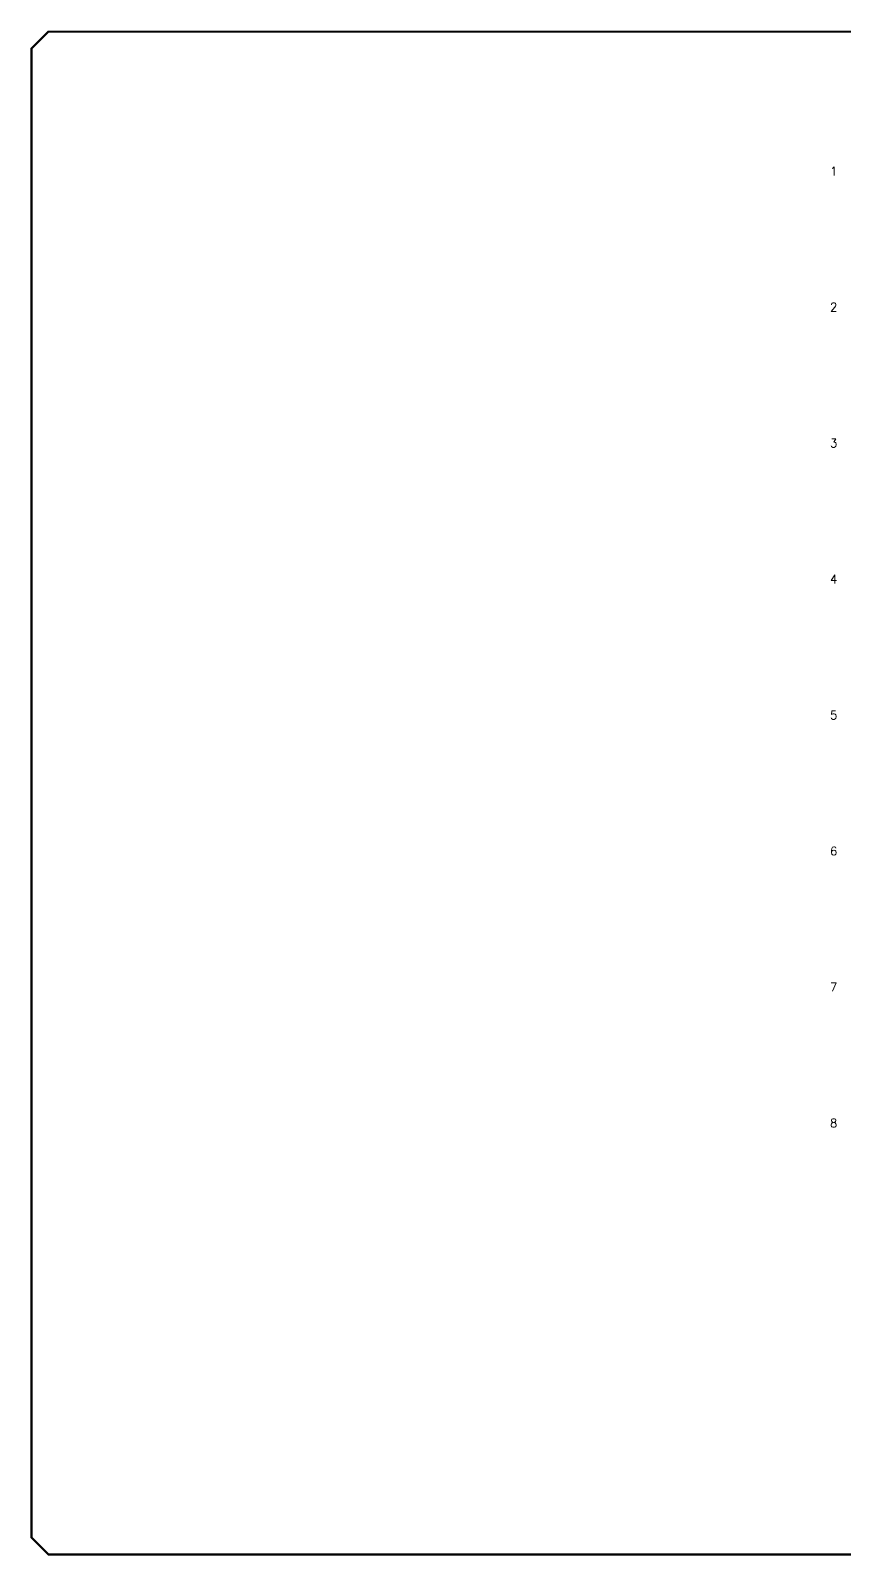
# Model space of a CAD drawing. Header units: inches. Extents: x 0 to 33.5, y 0 to 22.4.
# Drawn here: x 0.02 to 11.98, y 0.02 to 22.44 of the extents above; entities that cross this region are included whole.
import ezdxf
from ezdxf.enums import TextEntityAlignment as Align

# ---------------------------------------------------------------- set-up
doc = ezdxf.new("R2010")
doc.units = ezdxf.units.IN
doc.header["$MEASUREMENT"] = 0
doc.layers.add('TITLE', color=7, linetype='Continuous')
doc.styles.add('ITALIC', font='ITALIC')
doc.styles.add('SIMPLEX', font='SIMPLEX')
doc.styles.add('WD', font='romans.shx')

# ---------------------------------------------------------------- blocks, each defined once
blk = doc.blocks.new('NO_NUM_acade_title')
at = {"layer": 'TITLE', "const_width": 0.0312}
blk.add_lwpolyline([(30.594, 0.281), (30.594, 22.177), (30.344, 22.427), (0.281, 22.427), (0.031, 22.177), (0.031, 0.281), (0.281, 0.031), (30.344, 0.031)], close=True, dxfattribs=at)
at = {"layer": 'TITLE', "color": 1, "style": 'ITALIC'}
for tag, height, p in [('TITLE#1', 0.125, (32.156, 3.406)), ('TITLE#2', 0.125, (32.156, 3.204)), ('TITLE#3', 0.125, (32.156, 3.001)), ('TITLE#4', 0.125, (32.156, 2.799)), ('DWG#', 0.2, (32.156, 0.826))]:
    blk.add_attdef(tag, text='', height=height, dxfattribs=at).set_placement(p, align=Align.CENTER)
at = {"layer": 'TITLE', "color": 1, "style": 'SIMPLEX'}
blk.add_attdef('CAD#', (30.826, 1.958), '', height=0.0938, rotation=90, dxfattribs=at)
at = {"layer": 'TITLE', "color": 1}
for tag, p, height, style in [('ENGINEER', (31.237, 1.958), 0.0938, 'ITALIC'), ('CHKDBY', (32.424, 1.958), 0.0938, 'ITALIC'), ('JOB#', (31.464, 1.644), 0.0938, 'SIMPLEX'), ('DRAWNBY', (32.494, 1.644), 0.0938, 'ITALIC'), ('SCALE', (31.353, 1.344), 0.0938, 'SIMPLEX'), ('DATE', (32.408, 1.344), 0.0938, 'SIMPLEX'), ('SHTS', (32.532, 0.25), 0.2, 'ITALIC')]:
    blk.add_attdef(tag, p, '', height=height, dxfattribs=dict(at, style=style))
at = {"layer": 'TITLE', "color": 1, "style": 'ITALIC'}
blk.add_attdef('SH#', text='', height=0.2, dxfattribs=at).set_placement((31.881, 0.25), align=Align.RIGHT)
at = {"layer": 'TITLE', "color": 7, "flags": 9}
blk.add_attdef('WD_TB', (31.219, 0.031), '', height=0.125, dxfattribs=at)
blk = doc.blocks.new('WD_MLRH')
at = {"style": 'WD'}
blk.add_attdef('RUNGFIRST', text='', height=0.125, dxfattribs=at).set_placement((-0.25, 0), align=Align.MIDDLE_RIGHT)
at = {"style": 'WD', "flags": 1}
for tag, p in [('RUNGHORV', (-0.25, -0.127)), ('RUNGDIST', (-0.25, -0.2)), ('RUNGCNT', (-0.25, -0.237)), ('RUNGINC', (-0.25, -0.163)), ('WIRE-START', (-0.25, -0.356)), ('WIRE-GSUF', (-0.25, -0.396)), ('PH3SPACE', (-0.25, -0.437)), ('WIREMODE', (-0.25, -0.281)), ('WIREFMT', (-0.25, -0.321))]:
    blk.add_attdef(tag, text='', height=0.025, dxfattribs=at).set_placement(p, align=Align.RIGHT)

msp = doc.modelspace()

# ---------------------------------------------------------------- block references
msp.add_blockref('NO_NUM_acade_title', (0, 0))
msp.add_blockref('WD_MLRH', (12.125, 20.375)).add_auto_attribs({'RUNGFIRST': '1'})

# ---------------------------------------------------------------- texts
at = {"style": 'WD'}
for s, p in [('2', (11.875, 18.375)), ('3', (11.875, 16.375)), ('4', (11.875, 14.375)), ('5', (11.875, 12.375)), ('6', (11.875, 10.375)), ('7', (11.875, 8.375)), ('8', (11.875, 6.375))]:
    msp.add_text(s, height=0.125, dxfattribs=at).set_placement(p, align=Align.MIDDLE_RIGHT)

doc.saveas('drawing.dxf')
